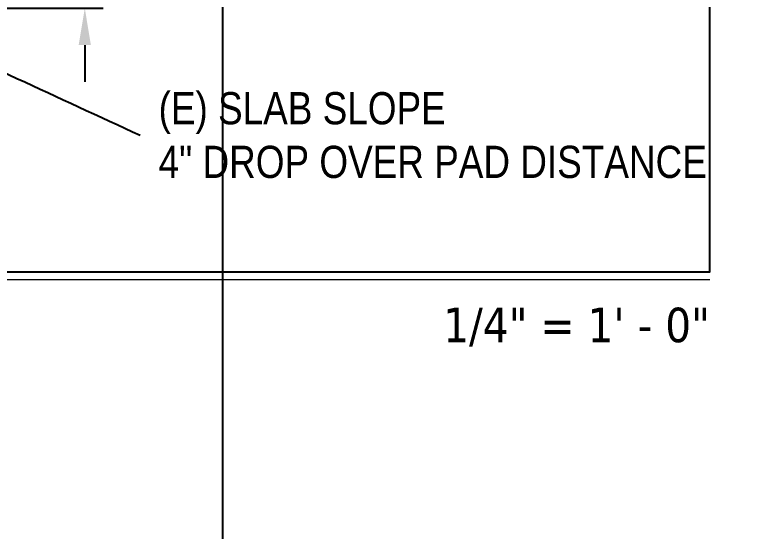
# Model space of a CAD drawing. Extents: x 1.3 to 36.8, y 1.2 to 24.4.
# Drawn here: x 11.215 to 13.246, y 19.12 to 20.523 of the extents above; entities that cross this region are included whole.
import ezdxf
from ezdxf.enums import TextEntityAlignment as Align

# ---------------------------------------------------------------- set-up
doc = ezdxf.new("R2010")
doc.units = 0
doc.header["$LTSCALE"] = 96
doc.header["$MEASUREMENT"] = 0
doc.linetypes.add('DASHED', pattern=[0.75, 0.5, -0.25])
doc.linetypes.add('DOT', pattern=[0.25, 0, -0.25])
doc.layers.add('Annotations', color=250, linetype='Continuous', lineweight=9)
doc.layers.add('NO PLOT - GRID', color=255, linetype='DOT', plot=False)
doc.layers.add('Non Printing', color=253, linetype='Continuous', plot=False)
doc.styles.add('Borrego', font='ARIALN.TTF')
doc.styles.add('Tahoma', font='TAHOMA.TTF')
doc.dimstyles.new('Borrego', dxfattribs={"dimtxt": 0.075, "dimasz": 0.1, "dimexe": 0.05, "dimexo": 0.05, "dimgap": 0.05, "dimtad": 0, "dimdec": 0, "dimzin": 0, "dimdsep": 46, "dimlunit": 3, "dimtxsty": 'Borrego', "dimcen": 0.05, "dimadec": 1, "dimazin": 0, "dimtfac": 1, "dimtdec": 0, "dimtofl": 0, "dimtmove": 0, "dimatfit": 3, "dimfxl": 1, "dimtolj": 1, "dimtzin": 0, "dimarcsym": 0})

# ---------------------------------------------------------------- blocks, each defined once
blk = doc.blocks.new('*D70')
at = {"layer": 'Annotations', "color": 0, "lineweight": -2}
for p, q in [((11.4042, 20.7246), (11.4042, 20.8246)), ((11.0896, 20.6246), (11.4542, 20.6246)), ((11.0928, 20.5414), (11.4542, 20.5414)), ((11.4042, 20.4414), (11.4042, 20.3414))]:
    blk.add_line(p, q, dxfattribs=at)
at = {"layer": 'Annotations', "color": 0}
for points in [[(11.3875, 20.7246), (11.4208, 20.7246), (11.4042, 20.6246)], [(11.3875, 20.4414), (11.4208, 20.4414), (11.4042, 20.5414)]]:
    blk.add_solid(points, dxfattribs=at)
at = {"layer": 'Defpoints', "color": 0}
for p in [(11.0396, 20.6246), (11.0428, 20.5414), (11.4042, 20.5414)]:
    blk.add_point(p, dxfattribs=at)
at = {"layer": 'Annotations', "color": 0, "lineweight": 9, "insert": (11.4042, 20.9173), "char_height": 0.0875, "attachment_point": 5, "rotation": 90, "style": 'Borrego'}
blk.add_mtext('\\A1;4"', dxfattribs=at)
blk = doc.blocks.new('*U98')
blk.add_line((0.8423, -0.5126), (5.6848, -0.5126))
at = {"style": 'Tahoma', "flags": 8}
blk.add_attdef('VIEWNAME', text='', height=0.1875, dxfattribs=at).set_placement((1.0922, -0.5109), align=Align.BOTTOM_LEFT)
blk.add_attdef('#', text='', height=0.1875, dxfattribs=at).set_placement((0.5922, -0.5109), align=Align.MIDDLE_CENTER)
blk.add_attdef('VPSCALE', text='', height=0.0938, dxfattribs=at).set_placement((5.6848, -0.589), align=Align.TOP_RIGHT)

msp = doc.modelspace()

# ---------------------------------------------------------------- linework, layer by layer
at = {"layer": 'NO PLOT - GRID'}
msp.add_line((1.64392, 19.66212), (35.16892, 19.66212), dxfattribs=at)
at = {"layer": 'Non Printing', "linetype": 'Continuous'}
for points in [[(7.78952, 19.82472), (13.10185, 19.82472), (13.10185, 23.28557), (7.78952, 23.28557)], [(11.77771, 1.87451), (35.26892, 1.87451), (35.26892, 22.01479), (11.77771, 22.01479)]]:
    msp.add_lwpolyline(points, close=True, dxfattribs=at)

# ---------------------------------------------------------------- block references
at = {"layer": 'Annotations', "linetype": 'DASHED'}
ref = msp.add_blockref('*U98', (7.41708, 20.31653), dxfattribs=at)
ref.add_attrib('VPSCALE', '1/4" = 1\' - 0"', dxfattribs={"layer": '0', "height": 0.0938, "style": 'Tahoma'}).set_placement((13.10185, 19.72753), align=Align.TOP_RIGHT)

# ---------------------------------------------------------------- texts
at = {"layer": 'Annotations', "lineweight": 9, "insert": (11.60463, 20.19625), "char_height": 0.0875, "attachment_point": 4, "style": 'Borrego'}
msp.add_mtext('\\A1;(E) SLAB SLOPE\\P4" DROP OVER PAD DISTANCE', dxfattribs=at)

# ---------------------------------------------------------------- dimensions: what is measured, and where the dimension line sits
at = {"layer": 'Annotations', "lineweight": 9}
dim = msp.add_linear_dim(base=(11.40416, 20.54138), p1=(11.03958, 20.62458), p2=(11.04281, 20.54138), angle=90, dimstyle='Borrego', override={"dimscale": 1, "dimtxt": 0.0875, "dimlfac": 48.000002, "dimtix": 0, "dimtofl": 0, "dimtmove": 0, "dimatfit": 3}, dxfattribs=at)
dim.commit()
dim.dimension.update_dxf_attribs({"geometry": '*D70', "text_midpoint": (11.40416, 20.91732), "dimtype": 160})

# ---------------------------------------------------------------- leaders
at = {"layer": 'Annotations', "lineweight": 9, "path_type": 1, "annotation_type": 0, "has_hookline": 1, "hookline_direction": 0, "text_width": 1.48261}
msp.add_leader([(10.88539, 20.50544), (11.55463, 20.19625)], dimstyle='Borrego', override={"dimscale": 1}, dxfattribs=at)

doc.saveas('drawing.dxf')
